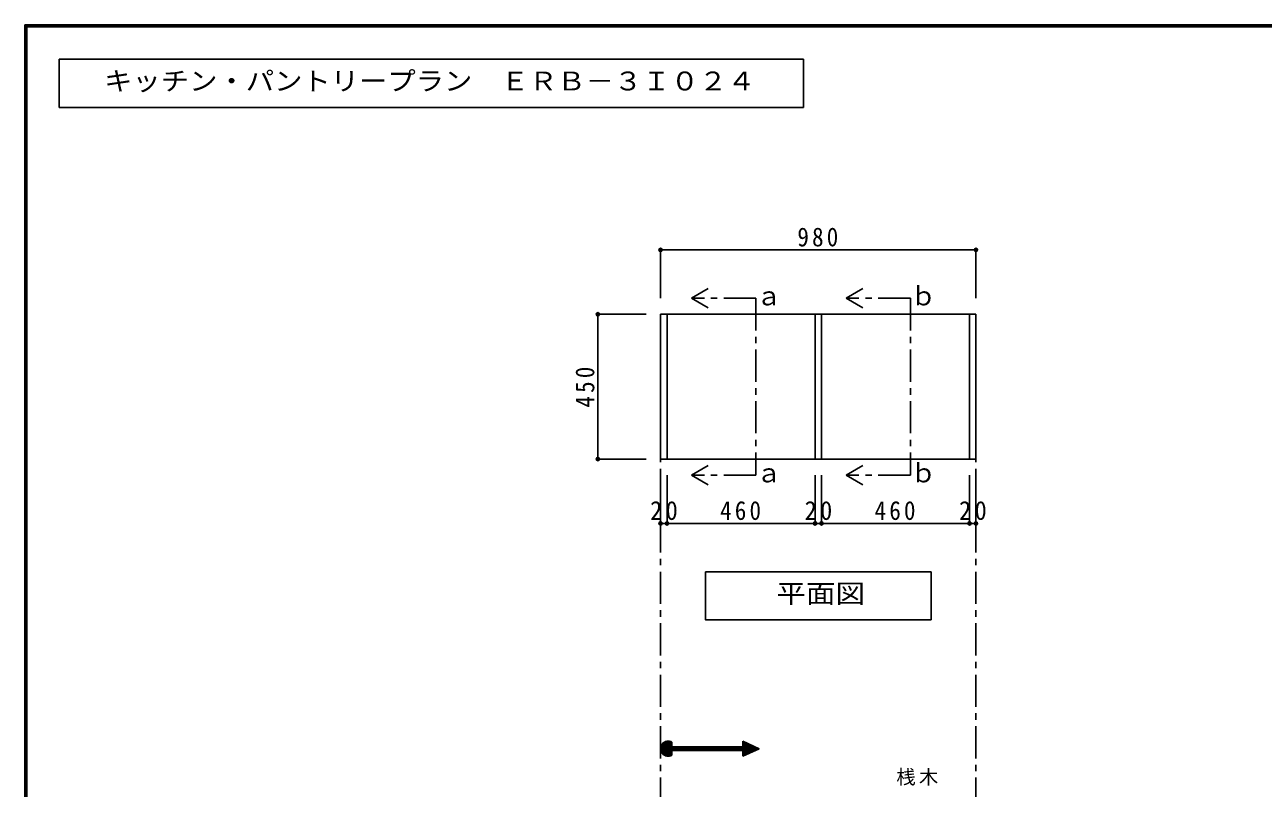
# Model space of a CAD drawing. Units: millimetres at full size, sheet at 1:20. Extents: x -3922 to 3878, y -2932 to 2722.
# Drawn here: x -3922 to -74, y 350 to 2722 of the extents above; entities that cross this region are included whole.
import ezdxf
from ezdxf.enums import TextEntityAlignment as Align

# ---------------------------------------------------------------- set-up
doc = ezdxf.new("R2010")
doc.units = ezdxf.units.MM
doc.header["$LTSCALE"] = 20
doc.header["$PDMODE"] = 32
doc.header["$PDSIZE"] = 10
doc.linetypes.add('CHAIN1', pattern=[8, 5, -1, 1, -1])
for name, color, linetype in [('0-2_本体', 2, 'Continuous'), ('0-3_固定棚', 2, 'Continuous'), ('0-A_文字', 7, 'Continuous'), ('0-B_寸法', 7, 'Continuous'), ('F-1_枠', 6, 'Continuous')]:
    doc.layers.add(name, color=color, linetype=linetype)
doc.styles.add('ＭＳ ゴシック', font='')
doc.styles.get('ＭＳ ゴシック').set_extended_font_data('MS Gothic')

msp = doc.modelspace()

# ---------------------------------------------------------------- linework, layer by layer
at = {"layer": '0-2_本体'}
for p, q in [((-1946.53, 1822.73), (-1926.53, 1822.73)), ((-1946.53, 1372.73), (-1946.53, 1822.73)), ((-1926.53, 1372.73), (-1926.53, 1822.73)), ((-1446.53, 1372.73), (-1446.53, 1822.73)), ((-966.53, 1372.73), (-966.53, 1822.73)), ((-1946.53, 1372.73), (-1926.53, 1372.73)), ((-1466.53, 1372.73), (-1446.53, 1372.73)), ((-986.53, 1372.73), (-966.53, 1372.73))]:
    msp.add_line(p, q, dxfattribs=at)
at = {"layer": '0-2_本体', "color": 3}
msp.add_line((-1946.53, 1372.73), (-966.53, 1372.73), dxfattribs=at)
at = {"layer": '0-2_本体'}
for points in [[(-1466.53, 1372.73), (-1466.53, 1822.73), (-1446.53, 1822.73)], [(-986.53, 1372.73), (-986.53, 1822.73), (-966.53, 1822.73)]]:
    msp.add_lwpolyline(points, dxfattribs=at)
at = {"layer": '0-3_固定棚', "color": 3}
for p, q in [((-1926.53, 1822.73), (-1466.53, 1822.73)), ((-1446.53, 1822.73), (-986.53, 1822.73))]:
    msp.add_line(p, q, dxfattribs=at)
at = {"layer": '0-A_文字'}
for p, q in [((-3815.36, 2615.63), (-3815.36, 2465.63)), ((-1502.23, 2615.63), (-3815.36, 2615.63)), ((-1502.23, 2465.63), (-1502.23, 2615.63)), ((-3815.36, 2465.63), (-1502.23, 2465.63)), ((-1850.35, 1872.73), (-1798.38, 1902.73)), ((-1370.29, 1872.73), (-1318.33, 1902.73)), ((-1850.35, 1872.73), (-1798.38, 1842.73)), ((-1370.29, 1872.73), (-1318.33, 1842.73)), ((-1850.35, 1322.73), (-1798.38, 1352.73)), ((-1370.29, 1322.73), (-1318.33, 1352.73)), ((-1850.35, 1322.73), (-1798.38, 1292.73)), ((-1370.29, 1322.73), (-1318.33, 1292.73)), ((-1105.93, 1022.73), (-1806.93, 1022.73)), ((-1105.93, 1022.73), (-1105.93, 872.73)), ((-1946.53, 472.25), (-1922.57, 496.2)), ((-1946.39, 475.22), (-1925.54, 496.06)), ((-1946.34, 469.61), (-1919.93, 496.02)), ((-1945.91, 467.21), (-1917.53, 495.58)), ((-1945.73, 478.71), (-1929.03, 495.4)), ((-1945.28, 465.01), (-1915.34, 494.96)), ((-1944.48, 462.98), (-1913.3, 494.16)), ((-1943.97, 483.29), (-1933.62, 493.65)), ((-1943.54, 461.09), (-1911.42, 493.22)), ((-1942.46, 459.34), (-1911.12, 490.69)), ((-1941.26, 457.72), (-1911.12, 487.86)), ((-1939.93, 456.22), (-1911.12, 485.03)), ((-1938.48, 454.84), (-1911.12, 482.21)), ((-1936.91, 453.58), (-1911.12, 479.38)), ((-1935.22, 452.44), (-1909.17, 478.49)), ((-1933.4, 451.44), (-1906.34, 478.49)), ((-1931.43, 450.57), (-1903.51, 478.49)), ((-1929.31, 449.87), (-1900.68, 478.49)), ((-1927.01, 449.34), (-1911.12, 465.23)), ((-1924.48, 449.04), (-1911.12, 462.41)), ((-1911.12, 466.7), (-1911.12, 452.15)), ((-1911.12, 466.7), (-1690.63, 466.7)), ((-1909.65, 466.7), (-1897.86, 478.49)), ((-1906.82, 466.7), (-1895.03, 478.49)), ((-1903.99, 466.7), (-1892.2, 478.49)), ((-1901.17, 466.7), (-1889.37, 478.49)), ((-1898.34, 466.7), (-1886.54, 478.49)), ((-1895.51, 466.7), (-1883.71, 478.49)), ((-1892.68, 466.7), (-1880.89, 478.49)), ((-1889.85, 466.7), (-1878.06, 478.49)), ((-1887.02, 466.7), (-1875.23, 478.49)), ((-1884.19, 466.7), (-1872.4, 478.49)), ((-1881.37, 466.7), (-1869.57, 478.49)), ((-1878.54, 466.7), (-1866.74, 478.49)), ((-1875.71, 466.7), (-1863.92, 478.49)), ((-1872.88, 466.7), (-1861.09, 478.49)), ((-1870.05, 466.7), (-1858.26, 478.49)), ((-1867.22, 466.7), (-1855.43, 478.49)), ((-1864.4, 466.7), (-1852.6, 478.49)), ((-1861.57, 466.7), (-1849.77, 478.49)), ((-1858.74, 466.7), (-1846.94, 478.49)), ((-1855.91, 466.7), (-1844.12, 478.49)), ((-1853.08, 466.7), (-1841.29, 478.49)), ((-1850.25, 466.7), (-1838.46, 478.49)), ((-1847.42, 466.7), (-1835.63, 478.49)), ((-1844.6, 466.7), (-1832.8, 478.49)), ((-1841.77, 466.7), (-1829.97, 478.49)), ((-1838.94, 466.7), (-1827.15, 478.49)), ((-1836.11, 466.7), (-1824.32, 478.49)), ((-1833.28, 466.7), (-1821.49, 478.49)), ((-1830.45, 466.7), (-1818.66, 478.49)), ((-1827.63, 466.7), (-1815.83, 478.49)), ((-1824.8, 466.7), (-1813, 478.49)), ((-1821.97, 466.7), (-1810.18, 478.49)), ((-1819.14, 466.7), (-1807.35, 478.49)), ((-1816.31, 466.7), (-1804.52, 478.49)), ((-1813.48, 466.7), (-1801.69, 478.49)), ((-1810.66, 466.7), (-1798.86, 478.49)), ((-1807.83, 466.7), (-1796.03, 478.49)), ((-1805, 466.7), (-1793.2, 478.49)), ((-1802.17, 466.7), (-1790.38, 478.49)), ((-1799.34, 466.7), (-1787.55, 478.49)), ((-1796.51, 466.7), (-1784.72, 478.49)), ((-1793.68, 466.7), (-1781.89, 478.49)), ((-1790.86, 466.7), (-1779.06, 478.49)), ((-1788.03, 466.7), (-1776.23, 478.49)), ((-1785.2, 466.7), (-1773.41, 478.49)), ((-1782.37, 466.7), (-1770.58, 478.49)), ((-1779.54, 466.7), (-1767.75, 478.49)), ((-1776.71, 466.7), (-1764.92, 478.49)), ((-1773.89, 466.7), (-1762.09, 478.49)), ((-1771.06, 466.7), (-1759.26, 478.49)), ((-1768.23, 466.7), (-1756.44, 478.49)), ((-1765.4, 466.7), (-1753.61, 478.49)), ((-1762.57, 466.7), (-1750.78, 478.49)), ((-1759.74, 466.7), (-1747.95, 478.49)), ((-1756.92, 466.7), (-1745.12, 478.49)), ((-1754.09, 466.7), (-1742.29, 478.49)), ((-1751.26, 466.7), (-1739.46, 478.49)), ((-1748.43, 466.7), (-1736.64, 478.49)), ((-1745.6, 466.7), (-1733.81, 478.49)), ((-1742.77, 466.7), (-1730.98, 478.49)), ((-1739.94, 466.7), (-1728.15, 478.49)), ((-1737.12, 466.7), (-1725.32, 478.49)), ((-1734.29, 466.7), (-1722.49, 478.49)), ((-1731.46, 466.7), (-1719.67, 478.49)), ((-1728.63, 466.7), (-1716.84, 478.49)), ((-1725.8, 466.7), (-1714.01, 478.49)), ((-1722.97, 466.7), (-1711.18, 478.49)), ((-1720.15, 466.7), (-1708.35, 478.49)), ((-1717.32, 466.7), (-1705.52, 478.49)), ((-1714.49, 466.7), (-1702.7, 478.49)), ((-1711.66, 466.7), (-1699.87, 478.49)), ((-1708.83, 466.7), (-1697.04, 478.49)), ((-1706, 466.7), (-1694.21, 478.49)), ((-1703.18, 466.7), (-1691.38, 478.49)), ((-1700.35, 466.7), (-1677.12, 489.93)), ((-1697.52, 466.7), (-1675.19, 489.03)), ((-1694.69, 466.7), (-1673.25, 488.13)), ((-1691.86, 466.7), (-1671.32, 487.24)), ((-1690.63, 496.21), (-1639.81, 472.6)), ((-1690.63, 478.49), (-1690.63, 496.21)), ((-1690.63, 493.39), (-1688.7, 495.31)), ((-1690.63, 490.56), (-1686.77, 494.42)), ((-1690.63, 487.73), (-1684.84, 493.52)), ((-1690.63, 484.9), (-1682.91, 492.62)), ((-1690.63, 482.07), (-1680.98, 491.72)), ((-1690.63, 479.24), (-1679.05, 490.83)), ((-1690.63, 465.1), (-1669.39, 486.34)), ((-1690.63, 462.27), (-1667.46, 485.44)), ((-1690.63, 459.45), (-1665.53, 484.55)), ((-1690.63, 456.62), (-1663.6, 483.65)), ((-1690.63, 453.79), (-1661.67, 482.75)), ((-1690.63, 450.96), (-1659.74, 481.85)), ((-1690.63, 448.99), (-1639.81, 472.6)), ((-1690.63, 466.7), (-1690.63, 448.99)), ((-1689.04, 449.73), (-1657.81, 480.96)), ((-1683.75, 452.18), (-1655.87, 480.06)), ((-1678.47, 454.64), (-1653.94, 479.16)), ((-1673.19, 457.09), (-1652.01, 478.26)), ((-1667.9, 459.54), (-1650.08, 477.37)), ((-1662.62, 462), (-1648.15, 476.47)), ((-1657.34, 464.45), (-1646.22, 475.57)), ((-1652.06, 466.91), (-1644.29, 474.68)), ((-1646.77, 469.36), (-1642.36, 473.78)), ((-1641.49, 471.82), (-1640.42, 472.88)), ((-1921.67, 449.02), (-1911.12, 459.58)), ((-1918.45, 449.41), (-1911.12, 456.75)), ((-1914.5, 450.54), (-1911.12, 453.92))]:
    msp.add_line(p, q, dxfattribs=at)
at = {"layer": '0-A_文字', "linetype": 'CHAIN1'}
for p, q in [((-1650.35, 1872.73), (-1850.35, 1872.73)), ((-1650.35, 1872.73), (-1650.35, 1322.73)), ((-1170.29, 1872.73), (-1370.29, 1872.73)), ((-1170.29, 1872.73), (-1170.29, 1322.73)), ((-1946.53, 1822.73), (-1946.53, -1711.27)), ((-966.53, 1822.73), (-966.53, -1711.27)), ((-1650.35, 1322.73), (-1850.35, 1322.73)), ((-1170.29, 1322.73), (-1370.29, 1322.73))]:
    msp.add_line(p, q, dxfattribs=at)
at = {"layer": '0-A_文字'}
for points in [[(-1806.93, 1022.73), (-1806.93, 872.73), (-1105.93, 872.73)], [(-1911.12, 493.04), (-1911.12, 478.49), (-1690.63, 478.49)]]:
    msp.add_lwpolyline(points, dxfattribs=at)
msp.add_arc((-1922.92, 472.6), 23.61, 60, 300, dxfattribs=at)
at = {"layer": '0-B_寸法', "color": 4}
for p, q in [((-1946.53, 2022.73), (-1946.53, 1872.73)), ((-1946.53, 2022.73), (-966.53, 2022.73)), ((-966.53, 2022.73), (-966.53, 1872.73)), ((-2141.53, 1822.73), (-1991.53, 1822.73)), ((-2141.53, 1822.73), (-2141.53, 1372.73)), ((-2141.53, 1372.73), (-1991.53, 1372.73)), ((-1946.53, 1172.73), (-1946.53, 1322.73)), ((-1926.53, 1172.73), (-1926.53, 1322.73)), ((-1466.53, 1172.73), (-1466.53, 1322.73)), ((-1446.53, 1172.73), (-1446.53, 1322.73)), ((-986.53, 1172.73), (-986.53, 1322.73)), ((-966.53, 1172.73), (-966.53, 1322.73)), ((-1946.53, 1172.73), (-1926.53, 1172.73)), ((-1926.53, 1172.73), (-1466.53, 1172.73)), ((-1466.53, 1172.73), (-1446.53, 1172.73)), ((-1446.53, 1172.73), (-986.53, 1172.73)), ((-986.53, 1172.73), (-966.53, 1172.73))]:
    msp.add_line(p, q, dxfattribs=at)
at = {"layer": '0-B_寸法'}
for p in [(-1946.53, 2022.73), (-966.53, 2022.73), (-2141.53, 1822.73), (-2141.53, 1372.73), (-1946.53, 1172.73), (-1926.53, 1172.73), (-1466.53, 1172.73), (-1446.53, 1172.73), (-986.53, 1172.73), (-966.53, 1172.73)]:
    msp.add_point(p, dxfattribs=at)
at = {"layer": 'F-1_枠'}
for p, q in [((-3922.03, 2722.29), (-3922.03, -2864.37)), ((-3922.03, 2722.29), (3877.97, 2722.29)), ((-3922.03, 2718.96), (3877.97, 2718.96)), ((-3922.03, 2715.63), (3877.97, 2715.63)), ((-3918.7, 2722.29), (-3918.7, -2864.37)), ((-3915.36, 2722.29), (-3915.36, -2864.37))]:
    msp.add_line(p, q, dxfattribs=at)

# ---------------------------------------------------------------- texts
at = {"layer": '0-A_文字', "style": 'ＭＳ ゴシック'}
for s, width, p in [('キッチン・パントリープラン\u3000ＥＲＢ－３Ｉ０２４', 1.1, (-3675.36, 2500.63)), ('平面図', 1.15, (-1586.93, 907.73))]:
    msp.add_text(s, height=58.65, dxfattribs=dict(at, width=width)).set_placement(p, align=Align.BOTTOM_LEFT)
for s, p in [('ａ', (-1650.35, 1832.73)), ('ｂ', (-1170.29, 1832.73)), ('ｂ', (-1170.29, 1282.73)), ('ａ', (-1650.35, 1282.73))]:
    msp.add_text(s, height=58.65, dxfattribs=at).set_placement(p, align=Align.BOTTOM_LEFT)
at = {"layer": '0-B_寸法', "attachment_point": 7, "style": 'ＭＳ ゴシック'}
for s, insert, char_height in [('\\T1.27;\\W0.9;980', (-1521.53, 2032.73), 58.65), ('\\T1.27;\\W0.95;20', (-1979.03, 1182.73), 58.65), ('\\T1.27;\\W0.9;460', (-1761.53, 1182.73), 58.65), ('\\T1.27;\\W0.95;20', (-1499.03, 1182.73), 58.65), ('\\T1.27;\\W0.9;460', (-1281.53, 1182.73), 58.65), ('\\T1.27;\\W0.95;20', (-1019.03, 1182.73), 58.65), ('\\T1.17;桟木', (-1214, 358.08), 43.99)]:
    msp.add_mtext(s, dxfattribs=dict(at, insert=insert, char_height=char_height))
at = {"layer": '0-B_寸法', "insert": (-2151.53, 1532.73), "char_height": 58.65, "attachment_point": 7, "rotation": 90, "style": 'ＭＳ ゴシック'}
msp.add_mtext('\\T1.27;\\W0.9;450', dxfattribs=at)

doc.saveas('drawing.dxf')
